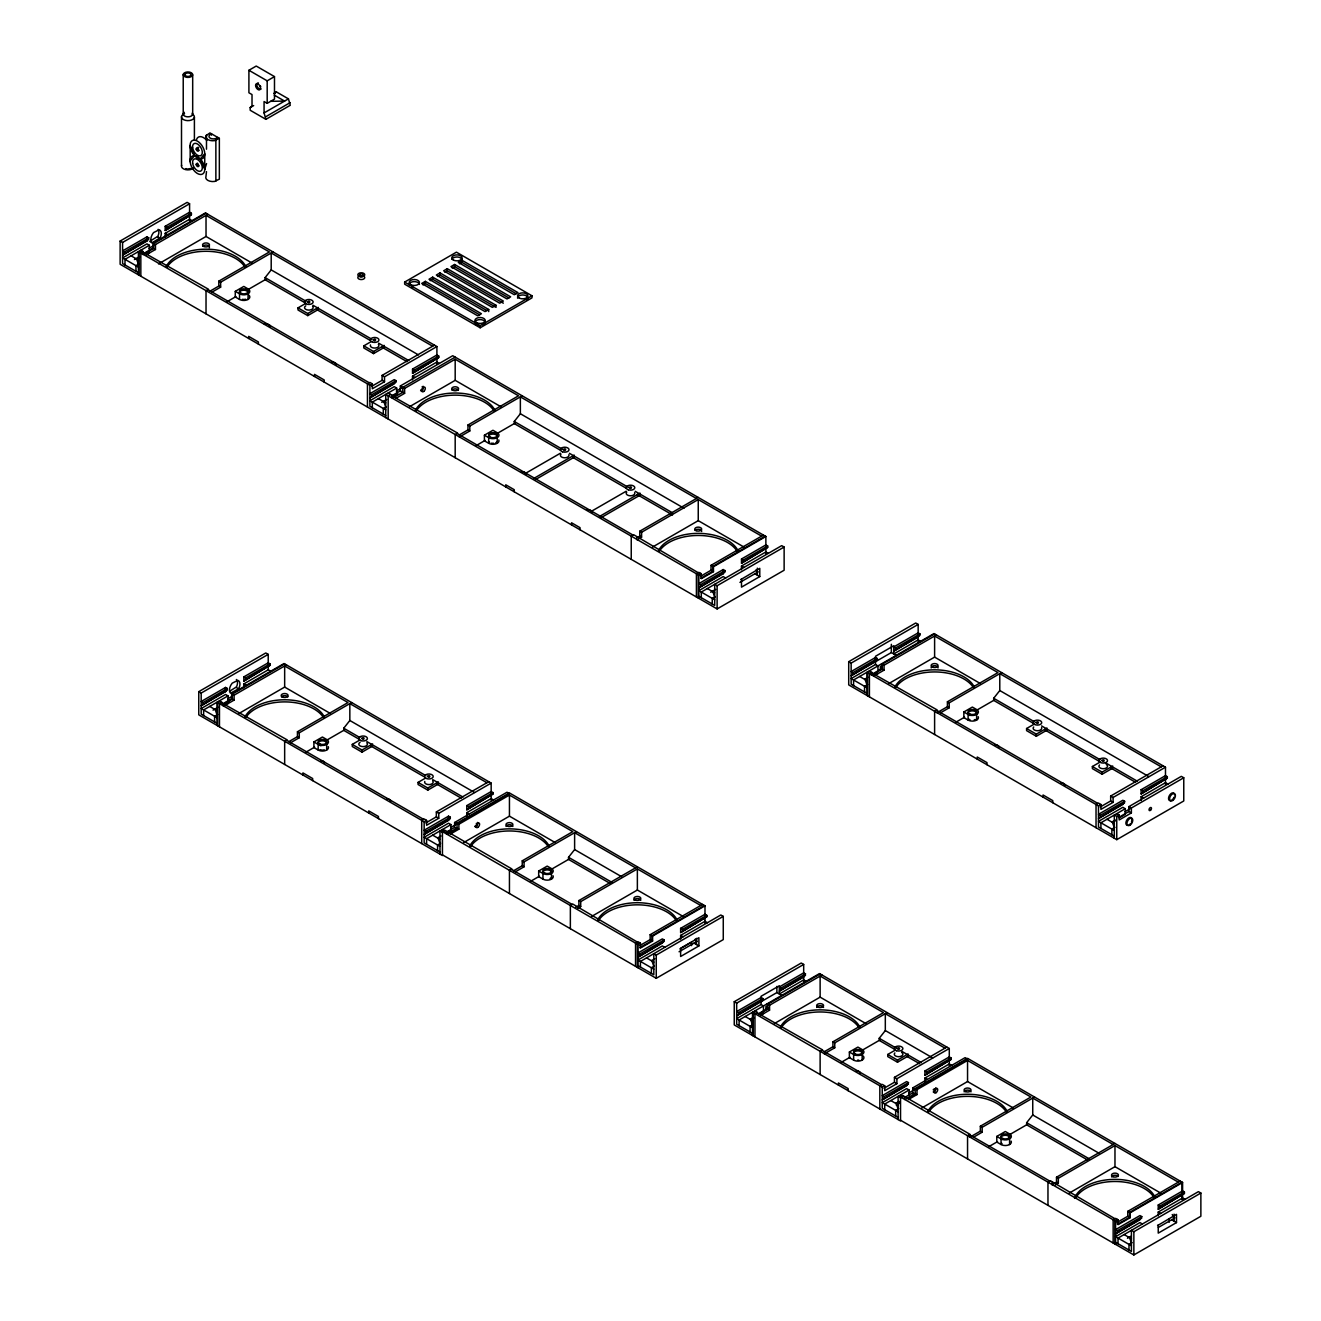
<?xml version="1.0" encoding="UTF-8"?>
<svg xmlns="http://www.w3.org/2000/svg" width="1321" height="1321" viewBox="0 0 1321 1321"><rect width="100%" height="100%" fill="white"/><g stroke="black" fill="none" stroke-linecap="round" stroke-linejoin="round"><path stroke-width="1.5" d="M204.738 169.27L204.738 153.797L200.297 158.982L204.738 169.27L206.571 163.573M152.13 242.783L151.865 242.569A7.447 4.31 -60 0 1 153.55 232.595L159.181 229.771A7.447 4.31 -60 0 1 160.27 237.714L152.13 242.783L149.702 241.38L157.843 236.31A7.447 4.31 -60 0 0 158.14 229.326M229.904 691.065L236.476 686.903A7.447 4.31 -60 0 0 236.376 679.489M238.639 688.835L238.903 688.307A7.447 4.31 -60 0 0 237.813 680.365L232.182 683.188A7.447 4.31 -60 0 0 230.498 693.178L238.639 688.835L236.195 687.432M219.352 138.342L209.956 132.926L205.944 135.716A7.1 4.095 0 0 0 214.53 140.653L219.352 138.342L219.352 179.144L214.53 181.456A7.1 4.095 0 0 1 205.944 176.502L206.489 171.647M305.911 303.302L265.108 279.738L265.108 277.625L271.201 269.897L271.201 253.005L432.644 346.218M560.5 450.279L514.265 423.595L514.265 421.482L520.358 413.737L520.358 396.861L696.415 498.496M359.758 739.595L343.741 730.348L343.741 728.234L349.834 720.49L349.834 703.614L486.904 782.742M610.302 883.534L568.525 859.41L568.525 857.312L574.618 849.568L574.618 832.692L635.55 867.864M1034.492 723.941L993.689 700.378L993.689 698.281L999.782 690.536L999.782 673.66L1161.225 766.857M895.027 1049.535L879.225 1040.403L879.225 1038.306L885.318 1030.562L885.318 1013.686L945.01 1048.147M1087.398 1159.888L1026.648 1124.815L1026.648 1122.701L1032.741 1114.974L1032.741 1098.081L1113.157 1144.514M148.761 239.299L122.572 255.118L146.928 241.049L148.761 237.879L146.928 236.839L122.572 250.907L124.389 251.948L148.761 237.879M165.208 230.498L191.396 214.679L191.396 213.259L189.58 212.219L165.208 226.287L165.208 230.498L191.396 214.679M396.085 382.083L369.897 397.918L394.252 383.85L396.085 380.679L394.252 379.622L369.897 393.691L371.713 394.748L396.085 380.679M412.532 373.298L438.737 357.463L438.737 356.059L436.904 355.002L412.532 369.071L412.532 373.298L438.737 357.463M227.394 689.892L201.188 705.728L225.561 691.659L227.394 688.489L225.561 687.432L201.188 701.501L203.021 702.557L227.394 688.489M243.84 681.108L270.029 665.272L270.029 663.869L268.213 662.812L243.84 676.88L243.84 681.108L270.029 665.272M450.345 818.624L424.157 834.443L448.529 820.374L450.345 817.22L448.529 816.163L424.157 830.232L425.989 831.272L450.345 817.22M466.792 809.823L492.997 794.004L492.997 792.6L491.164 791.543L466.792 805.612L466.792 809.823L492.997 794.004M725.047 572.01L698.859 587.828L723.214 573.76L725.047 570.606L723.214 569.549L698.859 583.618L700.675 584.675L725.047 570.606M741.494 563.208L767.683 547.389L767.683 545.986L765.866 544.929L741.494 558.998L741.494 563.208L767.683 547.389M877.342 658.535L852.97 672.604L851.153 671.547L875.509 657.478L877.342 658.535L877.342 659.939L851.153 675.758L891.345 652.557L896.232 655.365M875.509 661.689L877.342 659.939M919.977 635.318L893.789 651.137L918.161 637.069L919.977 633.915L918.161 632.858L893.789 646.927L895.621 647.984L919.977 633.915M664.182 941.361L637.977 957.197L662.349 943.128L664.182 939.958L662.349 938.901L637.977 952.969L639.81 954.026L664.182 939.958M680.629 932.576L706.818 916.741L706.818 915.337L704.985 914.281L680.629 928.349L680.629 932.576L706.818 916.741M762.878 998.56L738.505 1012.629L736.672 1011.572L761.045 997.504L762.878 998.56L762.878 999.964L736.672 1015.783L776.88 992.583L781.751 995.39M761.045 1001.714L762.878 999.964M805.513 975.344L779.324 991.163L803.68 977.094L805.513 973.94L803.68 972.883L779.324 986.952L781.14 988.009L805.513 973.94M1124.666 802.722L1098.478 818.558L1122.833 804.489L1124.666 801.319L1122.833 800.262L1098.478 814.33L1100.294 815.387L1124.666 801.319M1141.113 793.938L1167.318 778.102L1167.318 776.698L1165.485 775.642L1141.113 789.71L1141.113 793.938L1167.318 778.102M908.468 1084.013L882.263 1099.848L906.635 1085.779L908.468 1082.609L906.635 1081.552L882.263 1095.621L884.096 1096.678L908.468 1082.609M924.915 1075.228L951.103 1059.392L951.103 1057.989L949.287 1056.932L924.915 1071.001L924.915 1075.228L951.103 1059.392M1141.79 1218.028L1115.585 1233.847L1139.957 1219.778L1141.79 1216.608L1139.957 1215.551L1115.585 1229.62L1117.417 1230.677L1141.79 1216.608M1158.236 1209.227L1184.425 1193.408L1184.425 1191.988L1182.592 1190.931L1158.236 1205L1158.236 1209.227L1184.425 1193.408M250.181 107.595L252.014 105.977L252.014 94.567L248.909 92.784L248.909 70.277L256.224 66.05L274.487 76.601L274.487 99.108L267.189 103.335L264.068 101.535L264.068 112.929L265.901 119.336L250.181 110.254L250.181 107.595L253.665 105.581M274.553 93.527L276.386 91.909L288.44 98.86L290.273 105.267L265.901 119.336M248.909 70.277L267.189 80.829L274.487 76.601M273.827 93.378L276.386 91.909M217.767 137.434L216.776 138.011A4.425 2.559 0 0 1 210.27 138.16A4.425 2.559 0 0 1 210.534 134.412L211.459 133.784L211.459 135.188M264.068 112.929L288.44 98.86M265.901 116.661L290.273 102.592M701.286 597.686L701.286 592.056L781.702 545.639L784.129 547.043L784.129 570.243L717.121 608.931L120.128 264.266L120.128 241.049L187.136 202.361L189.58 203.764L189.58 221.036M120.128 241.049L122.572 242.453L189.58 203.764M165.208 226.287L167.04 227.328L191.396 213.259M165.208 237.07L165.208 233.322L189.58 219.253L192.007 220.657M149.372 250.907L149.372 245.277L125 259.345L125 264.976M142.585 254.111L153.021 248.084L153.021 243.163L205.416 212.912L436.904 346.564L436.904 363.836M141.446 250.544L139.019 251.948L139.019 275.164M206.026 213.259L153.632 243.51L153.632 248.431L142.965 254.59M149.009 248.282L154.309 245.227M153.021 243.163L155.465 244.567L207.843 214.316M134.412 259.527L139.399 256.654M140.059 256.984L136.575 258.982L138.408 264.266M146.317 254.771L155.465 249.487L155.465 244.567M139.019 263.919L135.964 265.67L135.964 271.3M158.503 263.919L206.026 236.476L251.783 262.896M210.105 291.099L218.807 286.063L218.807 281.142L269.385 251.948L206.026 215.373L206.026 236.476M218.807 281.142L220.64 282.199L273.034 251.948M211.938 292.156L220.64 287.119L220.64 282.199M249.009 295.227A6.027 3.484 0 0 1 247.456 299.735A6.027 3.484 0 0 1 239.53 299.438L235.27 296.977L235.27 291.347L243.791 286.426L248.051 288.886A6.027 3.484 0 0 1 248.051 293.807L248.051 299.438M227.179 301.634L235.997 296.548M246.581 290.438L265.983 279.243M318.361 309.494L307.76 315.62L298.001 309.989L298.001 307.876L305.068 303.797M298.001 307.876L307.76 313.506L318.361 307.38M404.655 282.067L456.422 252.162L531.967 295.772L531.967 297.886L480.184 327.79L404.655 284.18L404.655 282.067L480.184 325.676L531.967 295.772M425.362 281.356L421.713 283.47L477.756 315.835L481.405 313.721L425.362 281.356L425.362 283.47L479.655 314.811M488.72 309.494L432.677 277.146L429.011 279.243L485.055 311.607L488.72 309.494L488.72 311.607M496.036 305.283L439.976 272.919L436.326 275.032L492.37 307.38L496.036 305.283L496.036 307.38L439.976 275.032L437.548 276.436M447.291 268.691L443.641 270.805L499.685 303.17L503.334 301.056L447.291 268.691L447.291 270.805L503.334 303.17M454.606 264.481L450.94 266.594L507 298.942L510.649 296.829L454.606 264.481L454.606 266.594L508.899 297.935M461.921 260.254L458.255 262.367L514.298 294.732L517.964 292.618L461.921 260.254L461.921 262.367L516.214 293.708M422.918 284.874L425.362 283.47M430.233 280.663L432.677 279.243L486.97 310.6M444.863 272.209L447.291 270.805M452.162 267.998L454.606 266.594M459.477 263.771L461.921 262.367M384.147 347.473L373.546 353.599L363.803 347.968L363.803 345.854L370.871 341.776M363.803 345.854L373.546 351.485L384.147 345.375M371.63 386.359L382.083 380.332L382.083 375.412L434.46 345.161M138.408 274.818L138.408 251.601L369.897 385.253L372.324 383.85L372.324 388.77L384.51 381.736L384.51 376.815L436.904 346.564M412.532 369.071L414.365 370.128L438.737 356.059M412.532 379.854L412.532 376.105L436.904 362.037L439.332 363.44M393.377 395.606L396.696 393.691L396.696 388.06L372.324 402.129L372.324 407.76M391.643 395.904L400.346 390.884L400.346 385.963L452.74 355.712L765.866 536.491L765.866 553.747M390.603 394.401L388.176 395.805L388.176 419.021M396.35 391.082L401.634 388.027M455.184 357.116L402.789 387.367L402.789 392.287L392.337 398.315M400.346 385.963L404.622 388.424L455.184 359.229L518.526 395.805L467.964 424.999L467.964 429.919L459.262 434.939M381.736 402.327L386.723 399.454M394.352 395.755L397.836 393.741M395.92 398.364L404.622 393.344L404.622 388.424M386.343 406.703L383.288 408.47L383.288 414.1M409.427 406.752L455.184 380.332L500.94 406.752M467.964 424.999L469.797 426.056L522.191 395.805M459.361 437.003L469.797 430.976L469.797 426.056M498.777 439.926A6.027 3.484 0 0 1 495.969 443.839A6.027 3.484 0 0 1 488.687 443.278L484.411 440.818L484.411 435.187L492.948 430.266L497.208 432.727A6.027 3.484 0 0 1 497.208 437.664L497.208 443.278M476.336 445.491L485.154 440.388M495.738 434.295L515.14 423.083M525.131 473.579L560.401 453.219M533.667 478.516L574.222 455.101M535.434 479.606L574.222 457.198M509.444 893.541L509.444 870.324L511.871 868.921L444.863 830.232L442.436 831.636L442.436 855.546L198.761 714.859L198.761 691.659L265.769 652.97L268.213 654.374L268.213 669.714L270.64 671.25M198.761 691.659L201.188 693.063L268.213 654.374M243.84 676.88L245.673 677.937L270.029 663.869M243.84 687.663L243.84 683.915L268.213 669.846M228.005 701.501L228.005 695.87L203.632 709.938L203.632 715.569M222.952 703.713L231.654 698.693L231.654 693.756L284.048 663.522L491.164 783.089L491.164 800.361M220.079 701.154L217.651 702.557L217.651 725.774M284.659 663.869L232.265 694.119L232.265 699.04L223.133 704.308M227.641 698.892L231.175 696.861M231.654 693.756L234.098 695.176L286.475 664.925M213.044 710.137L218.031 707.263M225.643 703.565L229.127 701.55M223.431 706.256L234.098 700.097L234.098 695.176M217.651 714.512L214.596 716.279L214.596 721.893M238.903 713.505L284.659 687.085L330.415 713.505M590.933 511.574L626.204 491.214M599.453 516.494L640.025 493.08M601.22 517.584L640.025 495.193M636.722 537.895L639.76 536.128L639.76 531.207L698.248 497.439M639.76 531.207L641.593 532.264L698.248 499.553L761.59 536.128M288.738 741.692L297.44 736.672L297.44 731.751L348.001 702.557L284.659 665.982L284.659 687.085M297.44 731.751L299.273 732.808L351.667 702.557M637.019 539.827L641.593 537.185L641.593 532.264M290.57 742.749L299.273 737.729L299.273 732.808M328.252 746.679A6.027 3.484 0 0 1 325.445 750.592A6.027 3.484 0 0 1 318.163 750.031L313.903 747.57L313.903 741.94L322.423 737.019L326.683 739.479A6.027 3.484 0 0 1 326.683 744.417L326.683 750.031M652.491 547.076L698.248 520.656L744.004 547.076M305.812 752.243L314.629 747.141M326.981 740.024L344.616 729.836M372.621 746.035L362.02 752.144L352.278 746.514L352.278 744.4L359.345 740.321M352.278 744.4L362.02 750.031L372.621 743.921M700.592 576.286L711.028 570.243L711.028 565.322L763.422 535.088M700.675 573.413L698.248 574.817L698.248 598.033M765.255 536.128L712.861 566.379L712.861 571.299L700.675 578.334M385.732 417.618L385.732 394.401L698.859 575.18L701.286 573.76L701.286 578.697L713.472 571.663L713.472 566.726L765.866 536.491M741.494 558.998L743.327 560.054L767.683 545.986M741.494 569.78L741.494 566.032L765.866 551.963L768.294 553.367M698.859 596.283L714.694 605.414L714.694 584.311L717.121 585.731L784.129 547.043M710.698 592.254L715.685 589.364M740.833 579.572L759.773 568.344L759.773 576.583L741.494 587.135L741.494 578.895M715.305 596.63L712.25 598.38L712.25 604.011M739.942 582.396L758.221 571.844M438.407 784.014L427.806 790.123L418.063 784.509L418.063 782.395L425.131 778.317M418.063 782.395L427.806 788.026L438.407 781.9M425.89 822.884L436.343 816.857L436.343 811.936L488.737 781.685M217.04 725.411L217.04 702.211L424.157 821.778L426.6 820.374L426.6 825.295L438.77 818.26L438.77 813.34L491.164 783.089M466.792 805.612L468.625 806.669L492.997 792.6M466.792 816.395L466.792 812.646L491.164 798.578L493.608 799.981M450.956 830.232L450.956 824.601L426.6 838.67L426.6 844.301M454.622 822.488L507 792.237L509.444 793.64L457.049 823.891L454.622 822.488L454.622 827.408L445.92 832.428M448.347 833.848L457.049 828.812L457.049 823.198L509.444 792.947L704.985 905.843L704.985 923.115M450.61 827.623L455.894 824.568M457.049 823.198L458.882 824.238L509.444 795.06L572.802 831.636L522.241 860.83L522.241 865.75L513.539 870.77M437.664 837.894L440.999 835.978M445.97 833.105L449.305 831.19M446.614 834.145L457.049 828.118L458.882 829.175L458.882 824.238M450.18 834.195L458.882 829.175M440.603 843.244L437.565 844.994L437.565 850.625M463.688 842.567L509.444 816.163L555.2 842.567M1118.491 817.55L1128.927 811.523L1128.927 806.603L1181.321 776.352L1183.765 777.755L1183.765 800.972L1116.757 839.661L848.709 684.905L848.709 661.689L915.717 623L918.161 624.42L918.161 641.676M848.709 661.689L851.153 663.109L918.161 624.42M522.241 860.83L524.057 861.886L576.451 831.636M515.355 871.827L524.057 866.807L524.057 861.886M877.953 671.547L877.953 665.916L875.509 664.513L851.153 678.581L866.989 687.729M870.027 671.184L867.6 672.604L867.6 695.804M934.608 633.915L882.213 664.149L882.213 669.087L872.966 674.42M871.166 674.75L881.602 668.723L881.602 663.803L884.046 665.206L936.424 634.972M864.661 679.209L867.98 677.293M873.594 676.17L884.046 670.143L884.046 665.206M553.037 875.757A6.027 3.484 0 0 1 550.23 879.67A6.027 3.484 0 0 1 542.948 879.109L538.687 876.649L538.687 871.018L547.208 866.097L551.468 868.558A6.027 3.484 0 0 1 551.468 873.478L551.468 879.109M867.6 684.559L864.545 686.309L864.545 691.94M530.596 881.322L539.414 876.219M549.998 870.11L569.401 858.914M888.851 683.535L934.608 657.115L980.364 683.535M575.84 907.246L578.895 905.496L578.895 900.559L637.366 866.807M578.895 900.559L580.712 901.616L637.366 868.921L700.724 905.496M577.673 908.303L580.712 906.553L580.712 901.616M936.952 712.746L947.405 706.718L947.405 701.781L997.966 672.604L934.608 636.012L934.608 657.115M947.405 701.781L949.221 702.838L1001.615 672.604M940.519 712.795L949.221 707.775L949.221 702.838M591.61 916.427L637.366 890.024L683.122 916.427M978.201 716.709A6.027 3.484 0 0 1 975.393 720.639A6.027 3.484 0 0 1 968.111 720.077L963.851 717.617L963.851 711.986L972.372 707.065L976.632 709.526A6.027 3.484 0 0 1 976.632 714.446L976.632 720.077M955.76 722.273L964.578 717.187M976.929 710.071L994.564 699.882M639.727 945.638L650.163 939.611L650.163 934.69L702.557 904.439M639.81 942.765L637.366 944.185L637.366 967.385M704.374 905.496L651.996 935.73L651.996 940.668L639.81 947.702M442.436 831.636L637.977 944.532L640.421 943.128L640.421 948.049L652.607 941.014L652.607 936.094L704.985 905.843M1046.942 730.133L1036.341 736.259L1026.582 730.629L1026.582 728.515L1033.649 724.436M680.629 928.349L682.445 929.406L706.818 915.337M680.629 939.132L680.629 935.384L704.985 921.315L707.429 922.718M1026.582 728.515L1036.341 734.146L1046.942 728.02M637.977 965.634L653.812 974.782L653.812 953.679L656.256 955.083L723.264 916.394L723.264 939.611L656.256 978.3L442.436 854.852M651.484 960.648L654.82 958.732M679.952 948.924L691.593 942.203L691.593 945.638M654.423 965.981L651.385 967.748L651.385 973.379M679.077 951.764L697.339 941.213M698.892 945.935L680.629 956.487L680.629 948.263L698.892 937.712L698.892 945.935L694.02 943.128M1112.728 768.128L1102.127 774.238L1092.384 768.607L1092.384 766.51L1099.452 762.432M1092.384 766.51L1102.127 772.125L1112.728 766.015M967.55 1158.93L967.55 1135.713L969.994 1134.31L902.986 1095.621L900.542 1097.024L900.542 1120.951L734.245 1024.931L734.245 1001.714L801.253 963.026L803.68 964.446L803.68 981.701M734.245 1001.714L736.672 1003.134L803.68 964.446M1100.211 806.999L1110.664 800.972L1110.664 796.051L1163.041 765.8M866.989 695.457L866.989 672.24L1098.478 805.893L1100.905 804.489L1100.905 809.41L1113.091 802.375L1113.091 797.455L1165.485 767.204L1165.485 784.476M763.472 1011.572L763.472 1005.942L761.045 1004.538L736.672 1018.607L752.508 1027.755M755.562 1011.209L753.119 1012.629L753.119 1035.829M820.126 973.94L767.749 1004.175L767.749 1009.112L758.601 1014.379M758.436 1013.785L767.138 1008.749L767.138 1003.828L769.565 1005.231L821.959 974.997M1141.113 789.71L1142.946 790.767L1167.318 776.698M750.196 1019.234L753.515 1017.319M754.175 1017.649L750.691 1019.663L752.508 1024.931M760.434 1015.436L769.565 1010.169L769.565 1005.231M1141.113 800.509L1141.113 796.745L1165.485 782.676L1167.929 784.096M1120.291 817.22L1125.277 814.33L1125.277 808.716L1100.905 822.785L1100.905 828.399M753.119 1024.584L750.08 1026.334L750.08 1031.965M1114.313 838.257L1114.313 815.04L1116.757 816.444L1119.184 815.04L1119.184 819.961L1131.37 812.927L1131.37 808.006L1183.765 777.755M1124.931 811.721L1130.215 808.667M1111.985 822.009L1115.304 820.093M1115.964 820.424L1112.48 822.422L1114.313 827.706M774.37 1023.56L820.126 997.14L865.882 1023.56M1114.924 827.342L1111.869 829.109L1111.869 834.74M824.221 1051.764L832.924 1046.744L832.924 1041.807L883.485 1012.629L820.126 976.037L820.126 997.14M832.924 1041.807L834.756 1042.863L887.151 1012.629M824.304 1053.828L834.756 1047.801L834.756 1042.863M863.125 1055.908A6.027 3.484 0 0 1 861.573 1060.4A6.027 3.484 0 0 1 853.63 1060.102L849.37 1057.642L849.37 1052.011L857.907 1047.091L862.167 1049.551A6.027 3.484 0 0 1 862.167 1054.472L862.167 1060.102M841.295 1062.299L850.113 1057.213M862.448 1050.096L880.083 1039.908M908.105 1056.09L897.504 1062.216L887.745 1056.585L887.745 1054.472L894.812 1050.393M887.745 1054.472L897.504 1060.102L908.105 1053.976M884.013 1088.289L894.449 1082.262L894.449 1077.342L946.843 1047.091M752.508 1035.482L752.508 1012.266L882.263 1087.183L884.707 1085.779L884.707 1090.7L896.893 1083.666L896.893 1078.745L949.287 1048.494L949.287 1065.766M924.915 1071.001L926.748 1072.058L951.103 1057.989M924.915 1081.8L924.915 1078.035L949.287 1063.966L951.714 1065.387M909.079 1095.621L909.079 1090.007L884.707 1104.075L884.707 1109.69M912.728 1087.893L965.123 1057.642L967.55 1059.046L915.172 1089.297L912.728 1087.893L912.728 1092.814L904.026 1097.834M908.204 1098.246L915.172 1094.217L915.172 1088.587L967.55 1058.352L1182.592 1182.493L1182.592 1199.765M908.716 1093.012L914.016 1089.957M915.172 1088.587L916.989 1089.643L967.55 1060.449L1030.908 1097.024L980.347 1126.219L980.347 1131.156L969.911 1137.183M895.787 1103.299L899.106 1101.384M899.766 1101.697L896.282 1103.712L898.115 1108.996M904.72 1099.551L915.172 1093.524L916.989 1094.564L916.989 1089.643M896.282 1105.116L899.766 1103.118M908.287 1099.6L916.989 1094.564M898.726 1108.633L895.671 1110.4L895.671 1116.03M921.794 1107.972L967.55 1081.552L1013.306 1107.972M980.347 1126.219L982.18 1127.275L1034.558 1097.024M973.478 1137.232L982.18 1132.196L982.18 1127.275M1011.143 1141.146A6.027 3.484 0 0 1 1008.336 1145.059A6.027 3.484 0 0 1 1001.054 1144.514L996.794 1142.054L996.794 1136.423L1005.331 1131.503L1009.591 1133.963A6.027 3.484 0 0 1 1009.591 1138.884L1009.591 1144.514M988.719 1146.711L997.537 1141.625M1008.121 1135.515L1027.507 1124.32M1053.448 1183.897L1056.503 1182.146L1056.503 1177.226L1114.974 1143.458M1052.226 1185.069L1052.226 1181.8L1114.974 1218.722M1056.503 1177.226L1058.319 1178.282L1114.974 1145.571L1178.332 1182.146M1055.281 1184.954L1058.319 1183.203L1058.319 1178.282M1069.217 1193.094L1114.974 1166.674L1160.73 1193.094M1117.335 1222.288L1127.771 1216.261L1127.771 1211.34L1180.165 1181.09M900.542 1097.024L1115.585 1221.182L1118.028 1219.778L1118.028 1224.699L1130.215 1217.665L1130.215 1212.744L1182.592 1182.493M1158.236 1205L1160.053 1206.056L1184.425 1191.988M1158.236 1215.799L1158.236 1212.034L1182.592 1197.965L1185.036 1199.385M1115.585 1242.285L1131.42 1251.433L1131.42 1230.33L1133.864 1231.733L1200.872 1193.045L1200.872 1216.261L1133.864 1254.95L900.542 1120.241M1127.44 1238.256L1130.759 1236.34M1157.559 1225.574L1176.499 1214.362L1176.499 1222.586L1158.236 1233.137L1158.236 1224.914M1132.031 1242.648L1128.993 1244.399L1128.993 1250.029M1158.335 1227.457L1174.947 1217.863M270.772 101.321L284.593 101.09L274.256 95.112M1165.485 767.204L933.997 633.552L853.581 679.985L853.581 685.616M920.588 641.296L918.161 639.892L893.789 653.961L893.789 645.721L875.509 656.273L875.509 664.513M271.201 269.897L418.443 354.903M520.358 413.737L683.964 508.205M999.782 690.536L1148.808 776.566M265.108 277.625L305.911 301.188M313.011 305.283L371.548 339.084M378.648 343.179L408.8 360.583M514.265 421.482L562.284 449.206M569.401 453.301L628.086 487.185M635.186 491.296L672.538 512.862M993.689 698.281L1034.492 721.827M1041.592 725.923L1100.129 759.724M1105.462 762.795L1137.381 781.239M316.561 309.444L369.781 340.174M382.198 347.34L407.033 361.673M572.951 457.462L626.303 488.275M636.97 494.434L672.538 514.959M1045.142 730.084L1100.129 761.837M1110.779 767.98L1135.614 782.313M165.208 233.322L167.651 234.725M412.532 376.105L414.976 377.509M741.494 566.032L743.938 567.436M754.902 573.76L759.773 576.583M1141.113 796.745L1143.557 798.165M157.562 236.839L160.006 238.242M382.083 375.412L384.51 376.815M711.028 565.322L713.472 566.726M1110.664 796.051L1113.091 797.455M1128.927 806.603L1131.37 808.006M235.27 291.347L239.53 293.807A6.027 3.484 0 0 0 248.051 293.807M484.411 435.187L488.687 437.664A6.027 3.484 0 0 0 497.208 437.664M963.851 711.986L968.111 714.446A6.027 3.484 0 0 0 976.632 714.446M149.372 245.277L146.928 243.873L122.572 257.942L138.408 267.073M396.696 388.06L394.252 386.657L369.897 400.725L385.732 409.873M725.658 577.987L723.214 576.583L698.859 590.652L714.694 599.8M1125.277 808.716L1122.833 807.296L1098.478 821.365L1114.313 830.513M153.021 248.084L155.465 249.487M218.807 286.063L220.64 287.119M382.083 380.332L384.51 381.736M400.346 390.884L404.622 393.344M467.964 429.919L469.797 430.976M711.028 570.243L713.472 571.663M881.602 668.723L884.046 670.143M947.405 706.718L949.221 707.775M1110.664 800.972L1113.091 802.375M1128.927 811.523L1131.37 812.927M147.539 251.948L149.372 253.005M639.76 536.128L641.593 537.185M876.12 672.604L877.953 673.66M140.835 250.197L143.279 251.601L140.835 253.005L140.835 276.221M372.324 383.85L369.897 382.446L367.453 383.85L367.453 407.066M388.176 392.998L392.436 395.458M701.286 573.76L698.859 572.356L696.415 573.76L696.415 596.976M869.416 670.837L871.86 672.24L869.416 673.66L869.416 696.861M1100.905 804.489L1098.478 803.085L1096.034 804.489L1096.034 827.706M1116.757 813.637L1119.184 815.04M142.668 251.948L208.454 289.233L206.026 290.637L206.026 313.853M207.843 289.58L369.286 382.793M391.825 395.805L457.611 433.09L455.184 434.493L455.184 457.71M457 433.437L633.056 535.088M698.248 572.72L633.667 534.724L631.24 536.128L631.24 559.344M871.249 672.604L937.035 709.872L934.608 711.292L934.608 734.493M936.424 710.236L1097.867 803.432M131.093 255.828L138.408 260.039M378.417 398.612L385.732 402.839M707.379 588.539L714.694 592.766M859.674 676.468L866.989 680.695M1106.998 819.268L1114.313 823.478M138.408 272.704L122.572 263.556L122.572 242.453M385.732 415.504L369.897 406.356L369.897 385.253M866.989 693.343L851.153 684.212L851.153 663.109M1114.313 836.143L1098.478 826.996L1098.478 805.893M723.264 916.394L720.82 914.991L640.421 961.407L640.421 967.038M1200.872 1193.045L1198.428 1191.641L1118.028 1238.074L1118.028 1243.688M949.287 1048.494L819.532 973.577L739.116 1020.01L739.116 1025.641M806.124 981.321L803.68 979.918L779.324 993.986L779.324 985.747L761.045 996.298L761.045 1004.538M574.618 849.568L621.613 876.698M349.834 720.49L474.437 792.435M1032.741 1114.974L1098.857 1153.134M885.318 1030.562L932.725 1057.939M568.525 857.312L612.052 882.428M343.741 728.234L359.758 737.481M366.891 741.593L425.626 775.51M432.743 779.621L463.01 797.091M1026.648 1122.701L1089.181 1158.814M879.225 1038.306L896.777 1048.428M902.045 1051.483L921.364 1062.629M370.441 745.754L423.843 776.583M436.31 783.782L461.227 798.165M907.312 1056.635L919.614 1063.719M680.629 935.384L683.056 936.787M243.84 683.915L246.267 685.318M466.792 812.646L469.236 814.05M1158.236 1212.034L1160.664 1213.454M1171.628 1219.778L1176.499 1222.586M924.915 1078.035L927.342 1079.455M650.163 934.69L652.607 936.094M436.343 811.936L438.77 813.34M538.687 871.018L542.948 873.478A6.027 3.484 0 0 0 551.468 873.478M1127.771 1211.34L1130.215 1212.744M313.903 741.94L318.163 744.417A6.027 3.484 0 0 0 326.683 744.417M894.449 1077.342L896.893 1078.745M996.794 1136.423L1001.054 1138.884A6.027 3.484 0 0 0 1009.591 1138.884M849.37 1052.011L853.63 1054.472A6.027 3.484 0 0 0 862.167 1054.472M664.777 947.339L662.349 945.935L637.977 960.004L653.812 969.152M228.005 695.87L225.561 694.466L201.188 708.535L217.04 717.683M450.956 824.601L448.529 823.198L424.157 837.266L439.992 846.398M522.241 865.75L524.057 866.807M650.163 939.611L652.607 941.014M768.36 1007.84L765.916 1006.437L765.916 1009.706M1142.384 1224.006L1139.957 1222.586L1115.585 1236.654L1131.42 1245.802M231.654 698.693L234.098 700.097M297.44 736.672L299.273 737.729M436.343 816.857L438.77 818.26M454.622 827.408L457.049 828.812M909.079 1090.007L906.635 1088.587L882.263 1102.655L898.115 1111.803M980.347 1131.156L982.18 1132.196M1127.771 1216.261L1130.215 1217.665M767.138 1008.749L769.565 1010.169M832.924 1046.744L834.756 1047.801M894.449 1082.262L896.893 1083.666M912.728 1092.814L915.172 1094.217M578.895 905.496L580.712 906.553M226.172 702.557L228.005 703.614M1056.503 1182.146L1058.319 1183.203M761.656 1012.629L763.472 1013.686M640.421 943.128L637.977 941.724L635.55 943.128L635.55 966.345M219.468 700.79L221.911 702.211L219.468 703.614L219.468 726.831M426.6 820.374L424.157 818.97L421.713 820.374L421.713 843.591M442.436 829.522L444.863 830.926L442.436 832.329L439.992 830.926L439.992 854.142M511.277 869.268L572.191 904.439M637.366 942.071L572.802 904.076L570.358 905.496L570.358 928.696M1052.226 1181.8L1050.41 1180.743L1047.966 1182.146L1047.966 1205.363M1118.028 1219.778L1115.585 1218.375L1113.157 1219.778L1113.157 1242.995M221.301 702.557L287.086 739.843L284.659 741.246L284.659 764.463M286.475 740.189L423.546 819.317M754.952 1010.862L757.395 1012.266L754.952 1013.686L754.952 1036.886M884.707 1085.779L882.263 1084.376L879.836 1085.779L879.836 1108.996M900.542 1094.927L902.986 1096.331L900.542 1097.734L898.115 1096.331L898.115 1119.548M969.383 1134.673L1049.799 1181.09M756.784 1012.629L822.57 1049.898L820.126 1051.318L820.126 1074.518M821.959 1050.261L881.668 1084.723M646.514 957.89L653.812 962.117M209.725 706.421L217.04 710.648M432.677 835.153L439.992 839.363M1124.121 1234.557L1131.42 1238.768M745.209 1016.493L753.036 1021.017M890.8 1100.558L898.115 1104.769M217.04 723.314L201.188 714.166L201.188 693.063M439.992 852.028L424.157 842.881L424.157 821.778M752.508 1033.369L736.672 1024.237L736.672 1003.134M898.115 1117.434L882.263 1108.286L882.263 1087.183M1172.239 1214.511L1174.072 1218.375M1131.42 1242.995L1129.604 1237.711M866.989 684.905L865.156 679.638M756.107 569.78L757.329 572.356M714.694 596.976L712.861 591.709M695.242 939.132L696.464 941.724M653.812 966.345L651.996 961.061M385.732 407.066L383.899 401.782M439.992 843.591L438.176 838.307M217.04 714.859L215.207 709.592M1181.981 1199.551L1181.981 1182.146L1129.604 1212.397L1129.604 1217.318L1117.417 1224.352L1117.417 1219.432L1114.974 1220.835L1114.974 1244.052M1174.072 1214.148L1174.072 1221.182M1169.201 1218.87L1169.201 1222.288M1160.053 1206.056L1160.053 1207.477M1142.946 790.767L1142.946 792.171M1133.864 1231.733L1133.864 1254.95M1117.417 1230.677L1117.417 1232.097M1116.757 816.444L1116.757 839.661M1115.585 1221.182L1115.585 1244.399M1114.974 1145.571L1114.974 1166.674M1102.127 772.125L1102.127 774.238M1100.294 815.387L1100.294 816.791M1052.787 802.722L1052.787 800.625L1043.045 794.994L1043.045 797.108M1036.341 734.146L1036.341 736.259M1001.054 1138.884L1001.054 1144.514M987.002 764.743L987.002 762.63L977.243 757.016L977.243 759.113M968.111 714.446L968.111 720.077M967.55 1060.449L967.55 1081.552M926.748 1072.058L926.748 1073.461M897.504 1060.102L897.504 1062.216M895.621 647.984L895.621 649.387M891.345 644.318L891.345 652.557M884.096 1096.678L884.096 1098.081M880.38 666.411L880.38 669.681M853.63 1054.472L853.63 1060.102M852.97 672.604L852.97 674.007M848.148 1090.7L848.148 1088.587L838.406 1082.972L838.406 1085.069M781.14 988.009L781.14 989.412M776.88 986.407L776.88 992.583M757.329 568.146L757.329 575.18M743.327 560.054L743.327 561.458M738.505 1012.629L738.505 1014.033M723.214 569.549L723.214 573.76M717.121 585.731L717.121 608.931M700.675 584.675L700.675 586.078M698.859 575.18L698.859 598.38M698.248 499.553L698.248 520.656M696.464 938.356L696.464 944.532M682.445 929.406L682.445 930.81M656.256 955.083L656.256 978.3M639.81 954.026L639.81 955.43M637.977 944.532L637.977 967.748M637.366 868.921L637.366 890.024M580.068 529.804L580.068 527.69L571.531 522.769L571.531 524.883M542.948 873.478L542.948 879.109M514.265 491.825L514.265 489.711L505.745 484.79L505.745 486.904M509.444 795.06L509.444 816.163M488.687 437.664L488.687 443.278M480.184 325.676L480.184 327.79M468.625 806.669L468.625 808.072M455.184 359.229L455.184 380.332M448.529 816.163L448.529 820.374M439.976 272.919L439.976 275.032M432.677 277.146L432.677 279.243M427.806 788.026L427.806 790.123M425.989 831.272L425.989 832.692M414.365 370.128L414.365 371.531M378.466 818.624L378.466 816.51L368.724 810.879L368.724 812.993M373.546 351.485L373.546 353.599M371.713 394.748L371.713 396.151M362.02 750.031L362.02 752.144M324.206 382.083L324.206 379.969L314.464 374.355L314.464 376.452M318.163 744.417L318.163 750.031M312.681 780.628L312.681 778.531L302.922 772.901L302.922 775.014M307.76 313.506L307.76 315.62M267.189 80.829L267.189 103.335M258.404 344.104L258.404 341.99L248.662 336.36L248.662 338.473M245.673 677.937L245.673 679.341M239.53 293.807L239.53 299.438M225.561 687.432L225.561 691.659M215.868 140.356L215.868 181.142M206.489 134.94L206.489 149.207M203.021 702.557L203.021 703.961M194.402 117.156L194.402 139.729M192.684 74.884A4.739 2.741 0 0 1 185.287 76.948A4.739 2.741 0 0 1 185.881 72.226A4.739 2.741 0 0 1 192.684 74.884L192.684 114.283M183.223 74.488L183.223 113.887M181.505 116.628L181.505 165.868M167.04 227.328L167.04 228.748M146.928 236.839L146.928 241.049M124.389 251.948L124.389 253.368M198.877 165.885A1.717 0.991 60 0 1 197.506 163.243M196.565 139.465A10.337 5.961 60 0 1 206.836 140.455M198.877 150.412A1.717 0.991 60 0 1 197.44 148.266A1.717 0.991 60 0 1 198.744 147.539M193.477 168.064A6.456 3.732 0 0 1 185.518 169.6A6.456 3.732 0 0 1 181.654 165.29M192.106 114.052A6.456 3.732 0 0 1 192.899 119.303A6.456 3.732 0 0 1 183.784 119.749A6.456 3.732 0 0 1 183.008 114.498M183.718 114.085A6.456 3.732 0 0 1 184.544 113.722M190.587 168.411A4.739 2.741 0 0 1 188.259 168.873M187.021 168.824A4.739 2.741 0 0 1 185.848 168.593M192.321 113.012A4.739 2.741 0 0 1 190.455 116.413A4.739 2.741 0 0 1 184.362 115.868A4.739 2.741 0 0 1 184.329 112.318M1002.061 1143.672A4.31 2.493 0 0 1 1001.45 1143.127M1001.995 1139.478A4.392 2.543 0 0 1 1002.177 1136.06A4.392 2.543 0 0 1 1008.105 1135.862A4.392 2.543 0 0 1 1008.947 1139.263M935.714 1087.81A2.592 1.486 -60 0 1 935.384 1090.32A2.592 1.486 -60 0 1 933.402 1091.988M928.713 1112.051A41.347 23.877 0 0 1 967.599 1096.364A41.347 23.877 0 0 1 1006.437 1112.1M964.148 1091.84A3.451 1.982 0 0 1 967.583 1090.122A3.451 1.982 0 0 1 970.968 1091.856M927.821 1111.522A41.347 23.877 0 0 1 967.599 1094.267A41.347 23.877 0 0 1 1007.312 1111.588M1076.136 1197.173A41.347 23.877 0 0 1 1115.023 1181.486A41.347 23.877 0 0 1 1153.844 1197.222M1111.555 1176.945A3.451 1.982 0 0 1 1114.544 1175.244A3.451 1.982 0 0 1 1118.177 1176.466M1074.534 1198.263A41.347 23.877 0 0 1 1113.586 1179.389A41.347 23.877 0 0 1 1154.736 1196.694M858.7 1060.086A4.31 2.493 0 0 1 857.577 1060.119M862.052 1054.257A4.392 2.543 0 0 1 861.523 1054.852M854.571 1055.066A4.392 2.543 0 0 1 853.944 1054.521M853.515 1053.233A4.392 2.543 0 0 1 858.237 1050.889A4.392 2.543 0 0 1 862.283 1053.613M901.649 1052.441A4.31 2.493 0 0 1 901.896 1055.793A4.31 2.493 0 0 1 896.117 1056.239A4.31 2.493 0 0 1 894.862 1052.953M856.338 1070.704A4.31 2.493 0 0 1 860.235 1073.412M781.289 1027.639A41.347 23.877 0 0 1 820.176 1011.969A41.347 23.877 0 0 1 859.013 1027.688M816.725 1007.428A3.451 1.982 0 0 1 820.159 1005.71A3.451 1.982 0 0 1 823.544 1007.444M780.397 1027.127A41.347 23.877 0 0 1 820.176 1009.855A41.347 23.877 0 0 1 859.905 1027.177M934.69 1088.785A1.717 0.991 -60 0 1 935.086 1090.502A1.717 0.991 -60 0 1 933.402 1091.922M933.22 1089.808A1.717 0.991 -60 0 1 933.782 1089.131M550.774 878.052A4.31 2.493 0 0 1 550.015 878.531M542.832 872.24A4.392 2.543 0 0 1 548.661 870.044A4.392 2.543 0 0 1 550.84 873.858M477.608 822.422A2.592 1.486 -60 0 1 477.096 825.212A2.592 1.486 -60 0 1 474.866 826.583M470.606 846.662A41.347 23.877 0 0 1 509.493 830.975A41.347 23.877 0 0 1 548.314 846.711M506.026 826.434A3.451 1.982 0 0 1 509.46 824.717A3.451 1.982 0 0 1 512.862 826.467M469.698 846.134A41.347 23.877 0 0 1 509.493 828.861A41.347 23.877 0 0 1 549.206 846.183M598.529 920.506A41.347 23.877 0 0 1 637.416 904.835A41.347 23.877 0 0 1 676.253 920.555M633.964 900.295A3.451 1.982 0 0 1 637.383 898.577A3.451 1.982 0 0 1 640.784 900.311M597.637 919.994A41.347 23.877 0 0 1 637.416 902.722A41.347 23.877 0 0 1 677.128 920.043M324.289 749.816A4.31 2.493 0 0 1 323.216 750.014M322.093 750.047A4.31 2.493 0 0 1 319.996 749.634M320.557 745.325A4.31 2.493 0 0 1 323.843 745.226M318.46 744.45A4.392 2.543 0 0 1 322.175 740.817A4.392 2.543 0 0 1 326.568 744.185M320.97 745.754A4.392 2.543 0 0 1 319.946 745.44M432.644 780.876A4.31 2.493 0 0 1 429.474 784.575A4.31 2.493 0 0 1 424.751 781.471M386.657 798.627A4.31 2.493 0 0 1 390.554 801.335M366.842 742.881A4.31 2.493 0 0 1 365.587 746.167A4.31 2.493 0 0 1 359.807 745.721A4.31 2.493 0 0 1 360.072 742.369M320.854 760.648A4.31 2.493 0 0 1 324.718 762.696M245.805 717.584A41.347 23.877 0 0 1 284.692 701.897A41.347 23.877 0 0 1 323.529 717.633M281.472 696.861A3.451 1.982 0 0 1 284.675 695.639A3.451 1.982 0 0 1 287.846 696.877M244.913 717.055A41.347 23.877 0 0 1 284.692 699.783A41.347 23.877 0 0 1 324.421 717.105M476.287 823.396A1.717 0.991 -60 0 1 476.881 825.295A1.717 0.991 -60 0 1 474.866 826.236M484.08 324.471A5.168 2.989 0 0 1 483.09 324.999M477.954 325.296A5.168 2.989 0 0 1 475.874 324.322M474.916 322.885A5.168 2.989 0 0 1 480.217 319.599A5.168 2.989 0 0 1 485.17 323.051M460.6 262.07A5.168 2.989 0 0 1 459.526 262.549M451.914 259.23A5.168 2.989 0 0 1 457.561 257.017A5.168 2.989 0 0 1 462.086 259.956M527.789 298.513A5.168 2.989 0 0 1 526.633 299.9M517.551 298.183A5.168 2.989 0 0 1 522.323 294.979A5.168 2.989 0 0 1 527.855 297.737M413.225 287.516A5.168 2.989 0 0 1 411.954 287.268M409.114 284.775A5.168 2.989 0 0 1 413.968 281.621A5.168 2.989 0 0 1 419.434 284.428M975.179 719.499A4.31 2.493 0 0 1 974.238 719.862M969.944 719.664A4.31 2.493 0 0 1 969.102 719.235M970.506 715.371A4.31 2.493 0 0 1 973.808 715.272M968.062 713.868A4.392 2.543 0 0 1 972.702 710.863A4.392 2.543 0 0 1 976.516 714.232M969.895 715.487A4.392 2.543 0 0 1 969.036 715.041M1106.271 764.463A4.31 2.493 0 0 1 1106.519 767.815A4.31 2.493 0 0 1 1100.756 768.261A4.31 2.493 0 0 1 1099.501 764.975M1060.978 782.742A4.31 2.493 0 0 1 1064.875 785.434M1041.592 727.59A4.31 2.493 0 0 1 1036.869 730.711A4.31 2.493 0 0 1 1033.699 726.996M995.175 744.747A4.31 2.493 0 0 1 999.039 746.811M895.754 687.614A41.347 23.877 0 0 1 934.657 671.943A41.347 23.877 0 0 1 973.478 687.663M931.189 667.914A3.451 1.982 0 0 1 934.624 665.685A3.451 1.982 0 0 1 938.026 667.947M894.862 687.102A41.347 23.877 0 0 1 934.657 669.83A41.347 23.877 0 0 1 974.37 687.151M1128.662 825.031A4.31 2.493 -60 0 1 1125.971 822.223A4.31 2.493 -60 0 1 1130.132 817.451A4.31 2.493 -60 0 1 1131.519 821.745M1130.495 823.478A4.31 2.493 -60 0 1 1130.066 823.974M1173.494 798.379A4.31 2.493 -60 0 1 1168.87 799.915A4.31 2.493 -60 0 1 1170.786 793.805A4.31 2.493 -60 0 1 1174.617 794.813M1174.138 797.19A4.31 2.493 -60 0 1 1173.841 797.801M363.721 276.172A3.451 1.982 0 0 1 363.721 278.979A3.451 1.982 0 0 1 358.85 278.979A3.451 1.982 0 0 1 358.85 276.172M360.385 276.733A1.717 0.991 0 0 1 362.103 276.7M261.112 88.986A3.451 1.982 60 0 1 257.265 86.542A3.451 1.982 60 0 1 258.437 82.975M260.798 86.724A10.518 6.06 60 0 1 260.088 85.617M497.01 441.643A4.31 2.493 0 0 1 495.755 442.717M493.74 443.262A4.31 2.493 0 0 1 491.528 443.162M489.678 442.436A4.31 2.493 0 0 1 489.067 441.891M488.985 437.697A4.392 2.543 0 0 1 493.278 434.064A4.392 2.543 0 0 1 496.58 438.027M634.658 492.65A4.31 2.493 0 0 1 629.935 495.771A4.31 2.493 0 0 1 626.765 492.056M587.118 509.84A4.31 2.493 0 0 1 592.105 511.871M568.872 454.672A4.31 2.493 0 0 1 564.15 457.776A4.31 2.493 0 0 1 560.979 454.077M521.333 471.861A4.31 2.493 0 0 1 526.303 473.876M423.083 386.26A2.592 1.486 -60 0 1 423.001 389.084A2.592 1.486 -60 0 1 420.606 390.752M416.33 410.831A41.347 23.877 0 0 1 455.217 395.144A41.347 23.877 0 0 1 494.054 410.881M451.997 390.108A3.451 1.982 0 0 1 455.2 388.886A3.451 1.982 0 0 1 458.37 390.124M415.438 410.303A41.347 23.877 0 0 1 455.217 393.031A41.347 23.877 0 0 1 494.946 410.352M659.394 551.154A41.347 23.877 0 0 1 698.281 535.467A41.347 23.877 0 0 1 737.118 551.204M695.061 530.431A3.451 1.982 0 0 1 699.156 529.292A3.451 1.982 0 0 1 701.649 531.488M658.502 550.626A41.347 23.877 0 0 1 698.281 533.37A41.347 23.877 0 0 1 738.01 550.675M245.656 299.223A4.31 2.493 0 0 1 242.37 299.322M247.935 293.592A4.392 2.543 0 0 1 247.423 294.187M239.415 292.568A4.392 2.543 0 0 1 243.543 290.224A4.392 2.543 0 0 1 248.117 292.288M378.367 344.335A4.31 2.493 0 0 1 375.197 348.05A4.31 2.493 0 0 1 370.474 344.93M331.274 362.119A4.31 2.493 0 0 1 336.294 364.794M312.582 306.356A4.31 2.493 0 0 1 311.327 309.626A4.31 2.493 0 0 1 305.547 309.197A4.31 2.493 0 0 1 305.812 305.845M264.398 324.339A4.31 2.493 0 0 1 270.491 326.815M167.173 266.974A41.347 23.877 0 0 1 206.076 251.287A41.347 23.877 0 0 1 244.897 267.024M209.445 247.308A3.451 1.982 0 0 1 209.197 247.803M202.84 246.251A3.451 1.982 0 0 1 206.489 245.062A3.451 1.982 0 0 1 209.445 246.779M166.281 266.446A41.347 23.877 0 0 1 206.076 249.19A41.347 23.877 0 0 1 245.789 266.495M422.026 386.871A1.717 0.991 -60 0 1 422.703 388.572A1.717 0.991 -60 0 1 420.788 389.893M307.397 301.849C310.055 305.118 311.112 299.074 307.397 301.849M361.673 738.373C364.332 741.642 365.372 735.615 361.673 738.373M373.199 339.827C375.858 343.097 376.898 337.07 373.199 339.827M427.459 776.368C430.118 779.638 431.174 773.594 427.459 776.368M563.258 449.569C565.916 452.822 566.973 446.795 563.258 449.569M629.044 487.548C631.719 490.818 632.759 484.774 629.044 487.548M897.141 1048.445C899.799 1051.714 900.856 1045.687 897.141 1048.445M1035.978 722.488C1038.653 725.757 1039.693 719.73 1035.978 722.488M1101.78 760.483C1104.439 763.736 1105.495 757.709 1101.78 760.483M184.99 74.356L184.94 74.802A3.022 1.734 0 0 0 189.398 76.222A3.022 1.734 0 0 0 189.729 73.282A3.022 1.734 0 0 0 184.99 74.356M194.567 155.68L190.174 160.815L190.174 145.492L194.567 155.68M190.158 161.773A10.337 5.961 60 0 0 201.75 174.372A10.337 5.961 60 0 0 200.396 159.048A10.337 5.961 60 0 0 190.158 161.773M190.158 146.301A10.337 5.961 60 0 0 201.75 158.9A10.337 5.961 60 0 0 200.396 143.576A10.337 5.961 60 0 0 190.158 146.301M196.235 164.646A1.717 0.991 60 0 0 198.233 166.595A1.717 0.991 60 0 0 197.836 163.969A1.717 0.991 60 0 0 196.235 164.646M192.635 163.226A6.886 3.98 60 0 0 200.544 171.202A6.886 3.98 60 0 0 199.141 160.782A6.886 3.98 60 0 0 192.635 163.226M196.235 149.174A1.717 0.991 60 0 0 198.233 151.122A1.717 0.991 60 0 0 197.836 148.497A1.717 0.991 60 0 0 196.235 149.174M192.635 147.754A6.886 3.98 60 0 0 200.544 155.729A6.886 3.98 60 0 0 199.141 145.293A6.886 3.98 60 0 0 192.635 147.754M1002.854 1138.52A4.392 2.543 0 0 0 1009.706 1136.621A4.392 2.543 0 0 0 1003.415 1134.145A4.392 2.543 0 0 0 1002.854 1138.52M936.176 1092.616A2.592 1.486 -60 0 0 937.299 1088.554A2.592 1.486 -60 0 0 934.162 1090.948A2.592 1.486 -60 0 0 936.176 1092.616M965.436 1091.575A3.451 1.982 0 0 0 970.968 1090.271A3.451 1.982 0 0 0 966.262 1088.157A3.451 1.982 0 0 0 965.436 1091.575M1112.86 1176.681A3.451 1.982 0 0 0 1118.392 1175.376A3.451 1.982 0 0 0 1113.686 1173.263A3.451 1.982 0 0 0 1112.86 1176.681M855.43 1054.108A4.392 2.543 0 0 0 862.283 1052.21A4.392 2.543 0 0 0 856.008 1049.733A4.392 2.543 0 0 0 855.43 1054.108M896.447 1050.723A4.31 2.493 0 0 0 902.904 1048.56A4.31 2.493 0 0 0 896.447 1046.414A4.31 2.493 0 0 0 896.447 1050.723M818.013 1007.163A3.451 1.982 0 0 0 823.544 1005.859A3.451 1.982 0 0 0 818.838 1003.745A3.451 1.982 0 0 0 818.013 1007.163M544.731 873.115A4.392 2.543 0 0 0 551.6 871.216A4.392 2.543 0 0 0 545.309 868.739A4.392 2.543 0 0 0 544.731 873.115M478.07 827.21A2.592 1.486 -60 0 0 479.176 823.148A2.592 1.486 -60 0 0 476.055 825.542A2.592 1.486 -60 0 0 478.07 827.21M507.33 826.17A3.451 1.982 0 0 0 512.862 824.865A3.451 1.982 0 0 0 508.139 822.752A3.451 1.982 0 0 0 507.33 826.17M635.252 900.03A3.451 1.982 0 0 0 640.784 898.726A3.451 1.982 0 0 0 636.078 896.612A3.451 1.982 0 0 0 635.252 900.03M319.946 744.037A4.392 2.543 0 0 0 326.799 742.138A4.392 2.543 0 0 0 320.524 739.661A4.392 2.543 0 0 0 319.946 744.037M425.857 778.251A4.31 2.493 0 0 0 433.073 777.128A4.31 2.493 0 0 0 427.789 774.089A4.31 2.493 0 0 0 425.857 778.251M360.963 740.652A4.31 2.493 0 0 0 367.42 738.505A4.31 2.493 0 0 0 360.963 736.342A4.31 2.493 0 0 0 360.963 740.652M282.545 697.092A3.451 1.982 0 0 0 288.061 695.787A3.451 1.982 0 0 0 283.355 693.674A3.451 1.982 0 0 0 282.545 697.092M519.335 298.117A5.168 2.989 0 0 0 527.789 296.399A5.168 2.989 0 0 0 521.002 293.031A5.168 2.989 0 0 0 519.335 298.117M453.285 259.989A5.168 2.989 0 0 0 461.921 258.619A5.168 2.989 0 0 0 455.547 254.986A5.168 2.989 0 0 0 453.285 259.989M476.798 322.786A5.168 2.989 0 0 0 485.17 320.953A5.168 2.989 0 0 0 478.235 317.684A5.168 2.989 0 0 0 476.798 322.786M410.831 284.709A5.168 2.989 0 0 0 419.335 283.09A5.168 2.989 0 0 0 412.647 279.656A5.168 2.989 0 0 0 410.831 284.709M969.895 714.083A4.392 2.543 0 0 0 976.747 712.184A4.392 2.543 0 0 0 970.473 709.707A4.392 2.543 0 0 0 969.895 714.083M1100.178 762.349A4.31 2.493 0 0 0 1107.378 761.243A4.31 2.493 0 0 0 1102.11 758.188A4.31 2.493 0 0 0 1100.178 762.349M1034.393 724.37A4.31 2.493 0 0 0 1041.592 723.248A4.31 2.493 0 0 0 1036.325 720.209A4.31 2.493 0 0 0 1034.393 724.37M932.494 667.138A3.451 1.982 0 0 0 938.026 665.834A3.451 1.982 0 0 0 933.303 663.72A3.451 1.982 0 0 0 932.494 667.138M1150.525 810.268A1.717 0.991 -60 0 0 1151.152 807.593A1.717 0.991 -60 0 0 1149.088 809.327A1.717 0.991 -60 0 0 1150.525 810.268M1130.347 824.931A4.128 2.394 -60 0 0 1132.097 818.442A4.128 2.394 -60 0 0 1127.094 822.323A4.128 2.394 -60 0 0 1130.347 824.931M1172.949 800.344A4.128 2.394 -60 0 0 1174.765 793.838A4.128 2.394 -60 0 0 1169.762 797.636A4.128 2.394 -60 0 0 1172.949 800.344M359.576 276.485A3.451 1.982 0 0 0 364.745 274.768A3.451 1.982 0 0 0 359.576 273.034A3.451 1.982 0 0 0 359.576 276.485M360.121 275.478A1.717 0.991 0 0 0 362.978 274.983A1.717 0.991 0 0 0 360.798 273.81A1.717 0.991 0 0 0 360.121 275.478M255.614 85.634A3.451 1.982 60 0 0 259.428 89.911A3.451 1.982 60 0 0 259.081 84.858A3.451 1.982 60 0 0 255.614 85.634M490.471 437.284A4.392 2.543 0 0 0 497.323 435.385A4.392 2.543 0 0 0 491.049 432.908A4.392 2.543 0 0 0 490.471 437.284M628.35 489.827A4.31 2.493 0 0 0 634.807 487.664A4.31 2.493 0 0 0 628.35 485.517A4.31 2.493 0 0 0 628.35 489.827M562.548 451.832A4.31 2.493 0 0 0 569.021 449.685A4.31 2.493 0 0 0 562.548 447.538A4.31 2.493 0 0 0 562.548 451.832M423.793 391.379A2.592 1.486 -60 0 0 424.916 387.317A2.592 1.486 -60 0 0 421.795 389.712A2.592 1.486 -60 0 0 423.793 391.379M453.07 390.339A3.451 1.982 0 0 0 458.585 389.035A3.451 1.982 0 0 0 453.879 386.921A3.451 1.982 0 0 0 453.07 390.339M696.134 530.679A3.451 1.982 0 0 0 701.649 529.374A3.451 1.982 0 0 0 696.943 527.261A3.451 1.982 0 0 0 696.134 530.679M241.314 293.444A4.392 2.543 0 0 0 248.166 291.545A4.392 2.543 0 0 0 241.892 289.068A4.392 2.543 0 0 0 241.314 293.444M372.489 342.106A4.31 2.493 0 0 0 378.945 339.959A4.31 2.493 0 0 0 372.489 337.796A4.31 2.493 0 0 0 372.489 342.106M305.812 303.731A4.31 2.493 0 0 0 313.011 302.608A4.31 2.493 0 0 0 307.743 299.57A4.31 2.493 0 0 0 305.812 303.731M203.913 246.499A3.451 1.982 0 0 0 209.445 245.194A3.451 1.982 0 0 0 204.722 243.081A3.451 1.982 0 0 0 203.913 246.499"/></g></svg>
